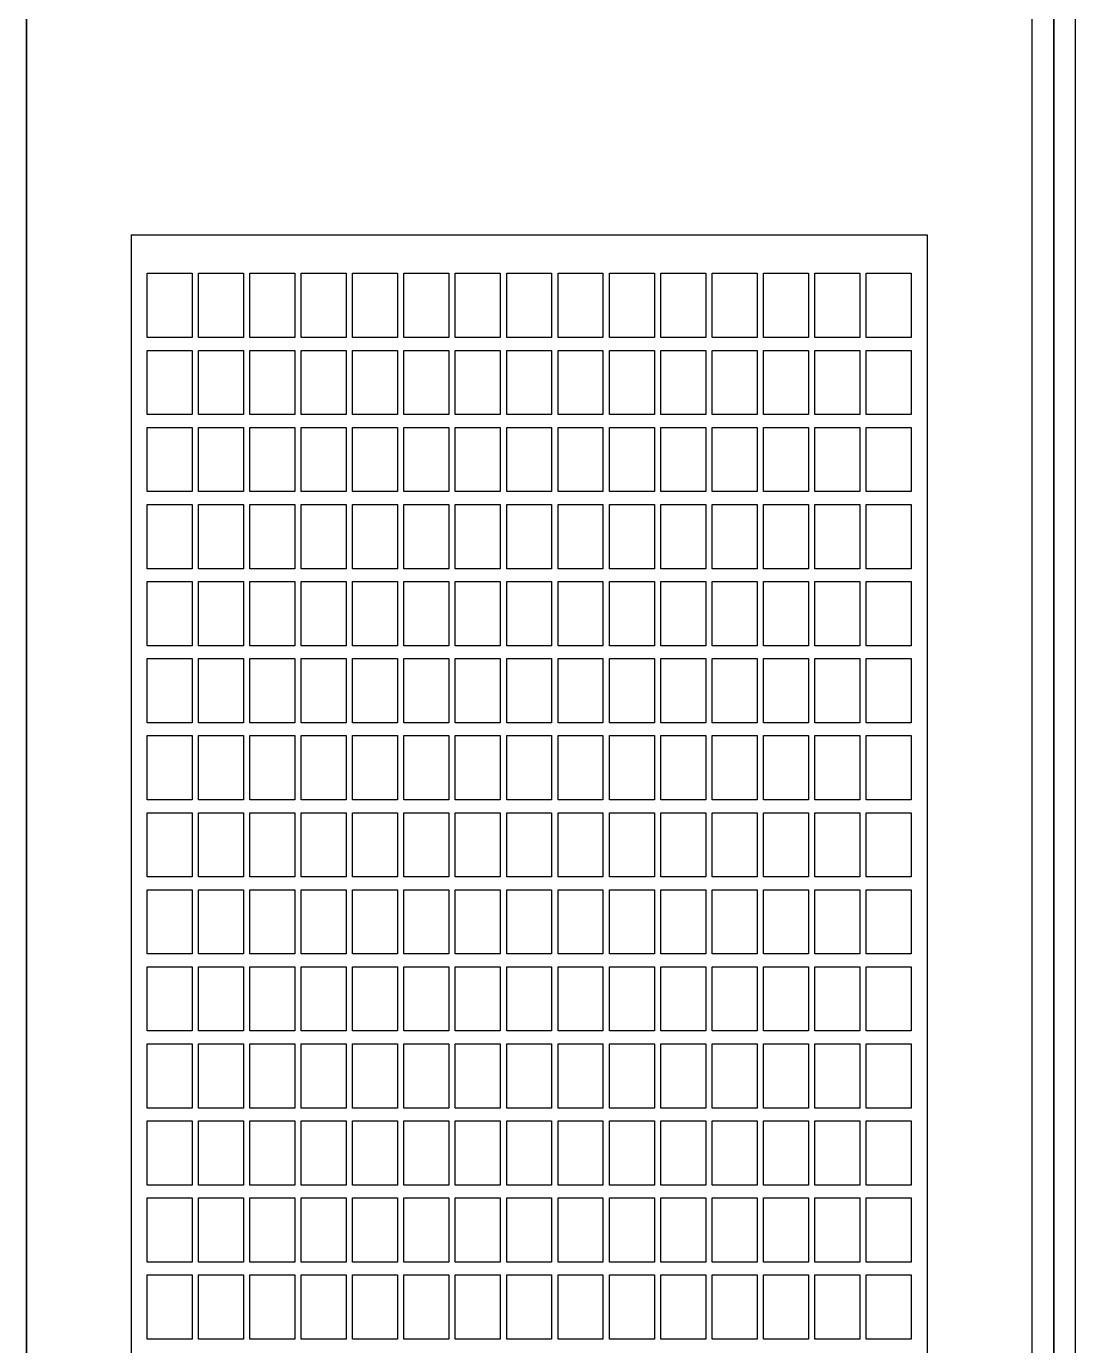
# Model space of a CAD drawing. Header units: inches. Extents: x 0 to 420, y 0 to 297.
# Drawn here: x 75.11 to 107.79, y 103.18 to 144.27 of the extents above; entities that cross this region are included whole.
import ezdxf
from ezdxf.lldxf.tags import DXFTag

# ---------------------------------------------------------------- set-up
doc = ezdxf.new("R2010")
doc.units = ezdxf.units.IN
doc.layers.add('Default', color=7, linetype='Continuous')
doc.layers.add('DV1_Default', color=7, linetype='Continuous')
tags = doc.linetypes.add('CENTER2', pattern=[1.125, 0.75, -0.125, 0.125, -0.125]).pattern_tags.tags
tags[10:11] = [DXFTag(74, 4), DXFTag(75, 0), DXFTag(340, '0'), DXFTag(46, 0.0), DXFTag(50, 0.0), DXFTag(44, 0.0), DXFTag(45, 0.0)]
tags[8:9] = [DXFTag(74, 4), DXFTag(75, 0), DXFTag(340, '0'), DXFTag(46, 0.0), DXFTag(50, 0.0), DXFTag(44, 0.0), DXFTag(45, 0.0)]
tags[6:7] = [DXFTag(74, 4), DXFTag(75, 0), DXFTag(340, '0'), DXFTag(46, 0.0), DXFTag(50, 0.0), DXFTag(44, 0.0), DXFTag(45, 0.0)]
tags[4:5] = [DXFTag(74, 4), DXFTag(75, 0), DXFTag(340, '0'), DXFTag(46, 0.0), DXFTag(50, 0.0), DXFTag(44, 0.0), DXFTag(45, 0.0)]

# ---------------------------------------------------------------- blocks, each defined once
blk = doc.blocks.new('SE')
at = {"layer": 'DV1_Default', "color": 7, "linetype": 'Continuous', "ltscale": 25.4}
for p, q in [((107.109, 238.376), (107.109, 63.096)), ((107.109, 238.376), (107.109, 63.096)), ((107.109, 238.376), (107.109, 63.096)), ((107.109, 238.376), (107.109, 63.096)), ((107.109, 238.376), (107.109, 63.096)), ((107.109, 238.376), (107.109, 79.096)), ((107.109, 63.096), (107.109, 238.376)), ((107.109, 238.376), (107.109, 63.096)), ((107.109, 238.376), (107.109, 63.096)), ((107.109, 238.376), (107.109, 63.096)), ((107.109, 238.376), (107.109, 63.096)), ((107.109, 238.376), (107.109, 63.096)), ((107.109, 238.376), (107.109, 63.096)), ((107.109, 238.376), (107.109, 79.096)), ((107.109, 63.096), (107.109, 238.376)), ((107.109, 238.376), (107.109, 63.096)), ((107.109, 63.096), (107.109, 238.376)), ((107.109, 63.096), (107.109, 238.376)), ((107.109, 63.096), (107.109, 238.376)), ((107.109, 238.376), (107.109, 63.096)), ((107.109, 238.376), (107.109, 63.096)), ((107.109, 238.376), (107.109, 63.096)), ((107.109, 238.376), (107.109, 79.096)), ((107.109, 63.096), (107.109, 238.376)), ((107.109, 238.376), (107.109, 63.096)), ((107.109, 63.096), (107.109, 238.376)), ((107.109, 238.376), (107.109, 63.096)), ((107.109, 238.376), (107.109, 63.096)), ((107.109, 238.376), (107.109, 63.096)), ((107.109, 238.376), (107.109, 63.096)), ((107.109, 238.376), (107.109, 63.096)), ((107.109, 238.376), (107.109, 79.096)), ((107.109, 63.096), (107.109, 238.376)), ((107.109, 238.376), (107.109, 63.096)), ((107.109, 238.376), (107.109, 63.096)), ((107.109, 238.376), (107.109, 63.096)), ((107.109, 238.376), (107.109, 63.096)), ((107.109, 238.376), (107.109, 63.096)), ((107.109, 238.376), (107.109, 63.096)), ((107.109, 238.376), (107.109, 79.096)), ((107.109, 63.096), (107.109, 238.376)), ((107.109, 238.376), (107.109, 63.096)), ((107.109, 63.096), (107.109, 238.376)), ((107.109, 63.096), (107.109, 238.376)), ((107.109, 63.096), (107.109, 238.376)), ((107.109, 238.376), (107.109, 63.096)), ((107.109, 238.376), (107.109, 63.096)), ((107.109, 238.376), (107.109, 63.096)), ((107.109, 238.376), (107.109, 79.096)), ((107.109, 63.096), (107.109, 238.376)), ((107.109, 238.376), (107.109, 63.096)), ((107.109, 63.096), (107.109, 238.376)), ((75.109, 68.136), (75.109, 233.336)), ((106.429, 233.336), (106.429, 68.136)), ((107.789, 68.136), (107.789, 233.336)), ((107.109, 63.096), (107.109, 222.376)), ((107.109, 63.096), (107.109, 222.376)), ((107.109, 63.096), (107.109, 222.376)), ((107.109, 63.096), (107.109, 222.376)), ((107.109, 63.096), (107.109, 222.376)), ((107.109, 63.096), (107.109, 222.376)), ((107.109, 63.096), (107.109, 222.376)), ((107.109, 63.096), (107.109, 222.376)), ((107.109, 63.096), (107.109, 222.376)), ((107.109, 63.096), (107.109, 222.376)), ((107.109, 63.096), (107.109, 222.376)), ((107.109, 63.096), (107.109, 222.376)), ((107.109, 63.096), (107.109, 222.376)), ((107.109, 63.096), (107.109, 222.376)), ((107.109, 63.096), (107.109, 222.376)), ((107.109, 63.096), (107.109, 222.376)), ((107.109, 63.096), (107.109, 222.376)), ((107.109, 63.096), (107.109, 222.376)), ((107.109, 63.096), (107.109, 222.376)), ((107.109, 63.096), (107.109, 222.376)), ((107.109, 63.096), (107.109, 222.376)), ((107.109, 63.096), (107.109, 222.376)), ((107.109, 63.096), (107.109, 222.376)), ((107.109, 63.096), (107.109, 222.376)), ((107.109, 63.096), (107.109, 222.376)), ((107.109, 63.096), (107.109, 222.376)), ((107.109, 63.096), (107.109, 222.376)), ((107.109, 63.096), (107.109, 222.376)), ((107.109, 63.096), (107.109, 222.376)), ((107.109, 63.096), (107.109, 222.376)), ((107.109, 63.096), (107.109, 222.376)), ((107.109, 63.096), (107.109, 222.376)), ((107.109, 63.096), (107.109, 222.376)), ((107.109, 63.096), (107.109, 222.376)), ((107.109, 63.096), (107.109, 222.376)), ((107.109, 63.096), (107.109, 222.376)), ((107.109, 63.096), (107.109, 222.376)), ((107.109, 63.096), (107.109, 222.376)), ((75.109, 217.336), (75.109, 68.136)), ((78.869, 134.576), (78.869, 136.576)), ((78.869, 136.576), (80.269, 136.576)), ((80.269, 136.576), (80.269, 134.576)), ((80.469, 134.576), (80.469, 136.576)), ((80.469, 136.576), (81.869, 136.576)), ((81.869, 136.576), (81.869, 134.576)), ((82.069, 134.576), (82.069, 136.576)), ((82.069, 136.576), (83.469, 136.576)), ((83.469, 136.576), (83.469, 134.576)), ((83.669, 134.576), (83.669, 136.576)), ((83.669, 136.576), (85.069, 136.576)), ((85.069, 136.576), (85.069, 134.576)), ((85.269, 134.576), (85.269, 136.576)), ((85.269, 136.576), (86.669, 136.576)), ((86.669, 136.576), (86.669, 134.576)), ((86.869, 134.576), (86.869, 136.576)), ((86.869, 136.576), (88.269, 136.576)), ((88.269, 136.576), (88.269, 134.576)), ((88.469, 134.576), (88.469, 136.576)), ((88.469, 136.576), (89.869, 136.576)), ((89.869, 136.576), (89.869, 134.576)), ((90.069, 134.576), (90.069, 136.576)), ((90.069, 136.576), (91.469, 136.576)), ((91.469, 136.576), (91.469, 134.576)), ((91.669, 134.576), (91.669, 136.576)), ((91.669, 136.576), (93.069, 136.576)), ((93.069, 136.576), (93.069, 134.576)), ((93.269, 134.576), (93.269, 136.576)), ((93.269, 136.576), (94.669, 136.576)), ((94.669, 136.576), (94.669, 134.576)), ((94.869, 134.576), (94.869, 136.576)), ((94.869, 136.576), (96.269, 136.576)), ((96.269, 136.576), (96.269, 134.576)), ((96.469, 134.576), (96.469, 136.576)), ((96.469, 136.576), (97.869, 136.576)), ((97.869, 136.576), (97.869, 134.576)), ((98.069, 134.576), (98.069, 136.576)), ((98.069, 136.576), (99.469, 136.576)), ((99.469, 136.576), (99.469, 134.576)), ((99.669, 134.576), (99.669, 136.576)), ((99.669, 136.576), (101.069, 136.576)), ((101.069, 136.576), (101.069, 134.576)), ((101.269, 134.576), (101.269, 136.576)), ((101.269, 136.576), (102.669, 136.576)), ((102.669, 136.576), (102.669, 134.576)), ((80.269, 134.576), (78.869, 134.576)), ((81.869, 134.576), (80.469, 134.576)), ((83.469, 134.576), (82.069, 134.576)), ((85.069, 134.576), (83.669, 134.576)), ((86.669, 134.576), (85.269, 134.576)), ((88.269, 134.576), (86.869, 134.576)), ((89.869, 134.576), (88.469, 134.576)), ((91.469, 134.576), (90.069, 134.576)), ((93.069, 134.576), (91.669, 134.576)), ((94.669, 134.576), (93.269, 134.576)), ((96.269, 134.576), (94.869, 134.576)), ((97.869, 134.576), (96.469, 134.576)), ((99.469, 134.576), (98.069, 134.576)), ((101.069, 134.576), (99.669, 134.576)), ((102.669, 134.576), (101.269, 134.576)), ((78.869, 132.176), (78.869, 134.176)), ((78.869, 134.176), (80.269, 134.176)), ((80.269, 134.176), (80.269, 132.176)), ((80.469, 132.176), (80.469, 134.176)), ((80.469, 134.176), (81.869, 134.176)), ((81.869, 134.176), (81.869, 132.176)), ((82.069, 132.176), (82.069, 134.176)), ((82.069, 134.176), (83.469, 134.176)), ((83.469, 134.176), (83.469, 132.176)), ((83.669, 132.176), (83.669, 134.176)), ((83.669, 134.176), (85.069, 134.176)), ((85.069, 134.176), (85.069, 132.176)), ((85.269, 132.176), (85.269, 134.176)), ((85.269, 134.176), (86.669, 134.176)), ((86.669, 134.176), (86.669, 132.176)), ((86.869, 132.176), (86.869, 134.176)), ((86.869, 134.176), (88.269, 134.176)), ((88.269, 134.176), (88.269, 132.176)), ((88.469, 132.176), (88.469, 134.176)), ((88.469, 134.176), (89.869, 134.176)), ((89.869, 134.176), (89.869, 132.176)), ((90.069, 132.176), (90.069, 134.176)), ((90.069, 134.176), (91.469, 134.176)), ((91.469, 134.176), (91.469, 132.176)), ((91.669, 132.176), (91.669, 134.176)), ((91.669, 134.176), (93.069, 134.176)), ((93.069, 134.176), (93.069, 132.176)), ((93.269, 132.176), (93.269, 134.176)), ((93.269, 134.176), (94.669, 134.176)), ((94.669, 134.176), (94.669, 132.176)), ((94.869, 132.176), (94.869, 134.176)), ((94.869, 134.176), (96.269, 134.176)), ((96.269, 134.176), (96.269, 132.176)), ((96.469, 132.176), (96.469, 134.176)), ((96.469, 134.176), (97.869, 134.176)), ((97.869, 134.176), (97.869, 132.176)), ((98.069, 132.176), (98.069, 134.176)), ((98.069, 134.176), (99.469, 134.176)), ((99.469, 134.176), (99.469, 132.176)), ((99.669, 132.176), (99.669, 134.176)), ((99.669, 134.176), (101.069, 134.176)), ((101.069, 134.176), (101.069, 132.176)), ((101.269, 132.176), (101.269, 134.176)), ((101.269, 134.176), (102.669, 134.176)), ((102.669, 134.176), (102.669, 132.176)), ((80.269, 132.176), (78.869, 132.176)), ((81.869, 132.176), (80.469, 132.176)), ((83.469, 132.176), (82.069, 132.176)), ((85.069, 132.176), (83.669, 132.176)), ((86.669, 132.176), (85.269, 132.176)), ((88.269, 132.176), (86.869, 132.176)), ((89.869, 132.176), (88.469, 132.176)), ((91.469, 132.176), (90.069, 132.176)), ((93.069, 132.176), (91.669, 132.176)), ((94.669, 132.176), (93.269, 132.176)), ((96.269, 132.176), (94.869, 132.176)), ((97.869, 132.176), (96.469, 132.176)), ((99.469, 132.176), (98.069, 132.176)), ((101.069, 132.176), (99.669, 132.176)), ((102.669, 132.176), (101.269, 132.176)), ((78.869, 129.776), (78.869, 131.776)), ((78.869, 131.776), (80.269, 131.776)), ((80.269, 131.776), (80.269, 129.776)), ((80.469, 129.776), (80.469, 131.776)), ((80.469, 131.776), (81.869, 131.776)), ((81.869, 131.776), (81.869, 129.776)), ((82.069, 129.776), (82.069, 131.776)), ((82.069, 131.776), (83.469, 131.776)), ((83.469, 131.776), (83.469, 129.776)), ((83.669, 129.776), (83.669, 131.776)), ((83.669, 131.776), (85.069, 131.776)), ((85.069, 131.776), (85.069, 129.776)), ((85.269, 129.776), (85.269, 131.776)), ((85.269, 131.776), (86.669, 131.776)), ((86.669, 131.776), (86.669, 129.776)), ((86.869, 129.776), (86.869, 131.776)), ((86.869, 131.776), (88.269, 131.776)), ((88.269, 131.776), (88.269, 129.776)), ((88.469, 129.776), (88.469, 131.776)), ((88.469, 131.776), (89.869, 131.776)), ((89.869, 131.776), (89.869, 129.776)), ((90.069, 129.776), (90.069, 131.776)), ((90.069, 131.776), (91.469, 131.776)), ((91.469, 131.776), (91.469, 129.776)), ((91.669, 129.776), (91.669, 131.776)), ((91.669, 131.776), (93.069, 131.776)), ((93.069, 131.776), (93.069, 129.776)), ((93.269, 129.776), (93.269, 131.776)), ((93.269, 131.776), (94.669, 131.776)), ((94.669, 131.776), (94.669, 129.776)), ((94.869, 129.776), (94.869, 131.776)), ((94.869, 131.776), (96.269, 131.776)), ((96.269, 131.776), (96.269, 129.776)), ((96.469, 129.776), (96.469, 131.776)), ((96.469, 131.776), (97.869, 131.776)), ((97.869, 131.776), (97.869, 129.776)), ((98.069, 129.776), (98.069, 131.776)), ((98.069, 131.776), (99.469, 131.776)), ((99.469, 131.776), (99.469, 129.776)), ((99.669, 129.776), (99.669, 131.776)), ((99.669, 131.776), (101.069, 131.776)), ((101.069, 131.776), (101.069, 129.776)), ((101.269, 129.776), (101.269, 131.776)), ((101.269, 131.776), (102.669, 131.776)), ((102.669, 131.776), (102.669, 129.776)), ((80.269, 129.776), (78.869, 129.776)), ((81.869, 129.776), (80.469, 129.776)), ((83.469, 129.776), (82.069, 129.776)), ((85.069, 129.776), (83.669, 129.776)), ((86.669, 129.776), (85.269, 129.776)), ((88.269, 129.776), (86.869, 129.776)), ((89.869, 129.776), (88.469, 129.776)), ((91.469, 129.776), (90.069, 129.776)), ((93.069, 129.776), (91.669, 129.776)), ((94.669, 129.776), (93.269, 129.776)), ((96.269, 129.776), (94.869, 129.776)), ((97.869, 129.776), (96.469, 129.776)), ((99.469, 129.776), (98.069, 129.776)), ((101.069, 129.776), (99.669, 129.776)), ((102.669, 129.776), (101.269, 129.776)), ((78.869, 127.376), (78.869, 129.376)), ((78.869, 129.376), (80.269, 129.376)), ((80.269, 129.376), (80.269, 127.376)), ((80.469, 127.376), (80.469, 129.376)), ((80.469, 129.376), (81.869, 129.376)), ((81.869, 129.376), (81.869, 127.376)), ((82.069, 127.376), (82.069, 129.376)), ((82.069, 129.376), (83.469, 129.376)), ((83.469, 129.376), (83.469, 127.376)), ((83.669, 127.376), (83.669, 129.376)), ((83.669, 129.376), (85.069, 129.376)), ((85.069, 129.376), (85.069, 127.376)), ((85.269, 127.376), (85.269, 129.376)), ((85.269, 129.376), (86.669, 129.376)), ((86.669, 129.376), (86.669, 127.376)), ((86.869, 127.376), (86.869, 129.376)), ((86.869, 129.376), (88.269, 129.376)), ((88.269, 129.376), (88.269, 127.376)), ((88.469, 127.376), (88.469, 129.376)), ((88.469, 129.376), (89.869, 129.376)), ((89.869, 129.376), (89.869, 127.376)), ((90.069, 127.376), (90.069, 129.376)), ((90.069, 129.376), (91.469, 129.376)), ((91.469, 129.376), (91.469, 127.376)), ((91.669, 127.376), (91.669, 129.376)), ((91.669, 129.376), (93.069, 129.376)), ((93.069, 129.376), (93.069, 127.376)), ((93.269, 127.376), (93.269, 129.376)), ((93.269, 129.376), (94.669, 129.376)), ((94.669, 129.376), (94.669, 127.376)), ((94.869, 127.376), (94.869, 129.376)), ((94.869, 129.376), (96.269, 129.376)), ((96.269, 129.376), (96.269, 127.376)), ((96.469, 127.376), (96.469, 129.376)), ((96.469, 129.376), (97.869, 129.376)), ((97.869, 129.376), (97.869, 127.376)), ((98.069, 127.376), (98.069, 129.376)), ((98.069, 129.376), (99.469, 129.376)), ((99.469, 129.376), (99.469, 127.376)), ((99.669, 127.376), (99.669, 129.376)), ((99.669, 129.376), (101.069, 129.376)), ((101.069, 129.376), (101.069, 127.376)), ((101.269, 127.376), (101.269, 129.376)), ((101.269, 129.376), (102.669, 129.376)), ((102.669, 129.376), (102.669, 127.376)), ((80.269, 127.376), (78.869, 127.376)), ((78.869, 124.976), (78.869, 126.976)), ((78.869, 126.976), (80.269, 126.976)), ((80.269, 126.976), (80.269, 124.976)), ((81.869, 127.376), (80.469, 127.376)), ((80.469, 124.976), (80.469, 126.976)), ((80.469, 126.976), (81.869, 126.976)), ((81.869, 126.976), (81.869, 124.976)), ((83.469, 127.376), (82.069, 127.376)), ((82.069, 124.976), (82.069, 126.976)), ((82.069, 126.976), (83.469, 126.976)), ((83.469, 126.976), (83.469, 124.976)), ((85.069, 127.376), (83.669, 127.376)), ((83.669, 124.976), (83.669, 126.976)), ((83.669, 126.976), (85.069, 126.976)), ((85.069, 126.976), (85.069, 124.976)), ((86.669, 127.376), (85.269, 127.376)), ((85.269, 124.976), (85.269, 126.976)), ((85.269, 126.976), (86.669, 126.976)), ((86.669, 126.976), (86.669, 124.976)), ((88.269, 127.376), (86.869, 127.376)), ((86.869, 124.976), (86.869, 126.976)), ((86.869, 126.976), (88.269, 126.976)), ((88.269, 126.976), (88.269, 124.976)), ((89.869, 127.376), (88.469, 127.376)), ((88.469, 124.976), (88.469, 126.976)), ((88.469, 126.976), (89.869, 126.976)), ((89.869, 126.976), (89.869, 124.976)), ((91.469, 127.376), (90.069, 127.376)), ((90.069, 124.976), (90.069, 126.976)), ((90.069, 126.976), (91.469, 126.976)), ((91.469, 126.976), (91.469, 124.976)), ((93.069, 127.376), (91.669, 127.376)), ((91.669, 124.976), (91.669, 126.976)), ((91.669, 126.976), (93.069, 126.976)), ((93.069, 126.976), (93.069, 124.976)), ((94.669, 127.376), (93.269, 127.376)), ((93.269, 124.976), (93.269, 126.976)), ((93.269, 126.976), (94.669, 126.976)), ((94.669, 126.976), (94.669, 124.976)), ((96.269, 127.376), (94.869, 127.376)), ((94.869, 124.976), (94.869, 126.976)), ((94.869, 126.976), (96.269, 126.976)), ((96.269, 126.976), (96.269, 124.976)), ((97.869, 127.376), (96.469, 127.376)), ((96.469, 124.976), (96.469, 126.976)), ((96.469, 126.976), (97.869, 126.976)), ((97.869, 126.976), (97.869, 124.976)), ((99.469, 127.376), (98.069, 127.376)), ((98.069, 124.976), (98.069, 126.976)), ((98.069, 126.976), (99.469, 126.976)), ((99.469, 126.976), (99.469, 124.976)), ((101.069, 127.376), (99.669, 127.376)), ((99.669, 124.976), (99.669, 126.976)), ((99.669, 126.976), (101.069, 126.976)), ((101.069, 126.976), (101.069, 124.976)), ((102.669, 127.376), (101.269, 127.376)), ((101.269, 124.976), (101.269, 126.976)), ((101.269, 126.976), (102.669, 126.976)), ((102.669, 126.976), (102.669, 124.976)), ((80.269, 124.976), (78.869, 124.976)), ((81.869, 124.976), (80.469, 124.976)), ((83.469, 124.976), (82.069, 124.976)), ((85.069, 124.976), (83.669, 124.976)), ((86.669, 124.976), (85.269, 124.976)), ((88.269, 124.976), (86.869, 124.976)), ((89.869, 124.976), (88.469, 124.976)), ((91.469, 124.976), (90.069, 124.976)), ((93.069, 124.976), (91.669, 124.976)), ((94.669, 124.976), (93.269, 124.976)), ((96.269, 124.976), (94.869, 124.976)), ((97.869, 124.976), (96.469, 124.976)), ((99.469, 124.976), (98.069, 124.976)), ((101.069, 124.976), (99.669, 124.976)), ((102.669, 124.976), (101.269, 124.976)), ((78.869, 122.576), (78.869, 124.576)), ((78.869, 124.576), (80.269, 124.576)), ((80.269, 124.576), (80.269, 122.576)), ((80.469, 122.576), (80.469, 124.576)), ((80.469, 124.576), (81.869, 124.576)), ((81.869, 124.576), (81.869, 122.576)), ((82.069, 122.576), (82.069, 124.576)), ((82.069, 124.576), (83.469, 124.576)), ((83.469, 124.576), (83.469, 122.576)), ((83.669, 122.576), (83.669, 124.576)), ((83.669, 124.576), (85.069, 124.576)), ((85.069, 124.576), (85.069, 122.576)), ((85.269, 122.576), (85.269, 124.576)), ((85.269, 124.576), (86.669, 124.576)), ((86.669, 124.576), (86.669, 122.576)), ((86.869, 122.576), (86.869, 124.576)), ((86.869, 124.576), (88.269, 124.576)), ((88.269, 124.576), (88.269, 122.576)), ((88.469, 122.576), (88.469, 124.576)), ((88.469, 124.576), (89.869, 124.576)), ((89.869, 124.576), (89.869, 122.576)), ((90.069, 122.576), (90.069, 124.576)), ((90.069, 124.576), (91.469, 124.576)), ((91.469, 124.576), (91.469, 122.576)), ((91.669, 122.576), (91.669, 124.576)), ((91.669, 124.576), (93.069, 124.576)), ((93.069, 124.576), (93.069, 122.576)), ((93.269, 122.576), (93.269, 124.576)), ((93.269, 124.576), (94.669, 124.576)), ((94.669, 124.576), (94.669, 122.576)), ((94.869, 122.576), (94.869, 124.576)), ((94.869, 124.576), (96.269, 124.576)), ((96.269, 124.576), (96.269, 122.576)), ((96.469, 122.576), (96.469, 124.576)), ((96.469, 124.576), (97.869, 124.576)), ((97.869, 124.576), (97.869, 122.576)), ((98.069, 122.576), (98.069, 124.576)), ((98.069, 124.576), (99.469, 124.576)), ((99.469, 124.576), (99.469, 122.576)), ((99.669, 122.576), (99.669, 124.576)), ((99.669, 124.576), (101.069, 124.576)), ((101.069, 124.576), (101.069, 122.576)), ((101.269, 122.576), (101.269, 124.576)), ((101.269, 124.576), (102.669, 124.576)), ((102.669, 124.576), (102.669, 122.576)), ((80.269, 122.576), (78.869, 122.576)), ((81.869, 122.576), (80.469, 122.576)), ((83.469, 122.576), (82.069, 122.576)), ((85.069, 122.576), (83.669, 122.576)), ((86.669, 122.576), (85.269, 122.576)), ((88.269, 122.576), (86.869, 122.576)), ((89.869, 122.576), (88.469, 122.576)), ((91.469, 122.576), (90.069, 122.576)), ((93.069, 122.576), (91.669, 122.576)), ((94.669, 122.576), (93.269, 122.576)), ((96.269, 122.576), (94.869, 122.576)), ((97.869, 122.576), (96.469, 122.576)), ((99.469, 122.576), (98.069, 122.576)), ((101.069, 122.576), (99.669, 122.576)), ((102.669, 122.576), (101.269, 122.576)), ((78.869, 120.176), (78.869, 122.176)), ((78.869, 122.176), (80.269, 122.176)), ((80.269, 122.176), (80.269, 120.176)), ((80.469, 120.176), (80.469, 122.176)), ((80.469, 122.176), (81.869, 122.176)), ((81.869, 122.176), (81.869, 120.176)), ((82.069, 120.176), (82.069, 122.176)), ((82.069, 122.176), (83.469, 122.176)), ((83.469, 122.176), (83.469, 120.176)), ((83.669, 120.176), (83.669, 122.176)), ((83.669, 122.176), (85.069, 122.176)), ((85.069, 122.176), (85.069, 120.176)), ((85.269, 120.176), (85.269, 122.176)), ((85.269, 122.176), (86.669, 122.176)), ((86.669, 122.176), (86.669, 120.176)), ((86.869, 120.176), (86.869, 122.176)), ((86.869, 122.176), (88.269, 122.176)), ((88.269, 122.176), (88.269, 120.176)), ((88.469, 120.176), (88.469, 122.176)), ((88.469, 122.176), (89.869, 122.176)), ((89.869, 122.176), (89.869, 120.176)), ((90.069, 120.176), (90.069, 122.176)), ((90.069, 122.176), (91.469, 122.176)), ((91.469, 122.176), (91.469, 120.176)), ((91.669, 120.176), (91.669, 122.176)), ((91.669, 122.176), (93.069, 122.176)), ((93.069, 122.176), (93.069, 120.176)), ((93.269, 120.176), (93.269, 122.176)), ((93.269, 122.176), (94.669, 122.176)), ((94.669, 122.176), (94.669, 120.176)), ((94.869, 120.176), (94.869, 122.176)), ((94.869, 122.176), (96.269, 122.176)), ((96.269, 122.176), (96.269, 120.176)), ((96.469, 120.176), (96.469, 122.176)), ((96.469, 122.176), (97.869, 122.176)), ((97.869, 122.176), (97.869, 120.176)), ((98.069, 120.176), (98.069, 122.176)), ((98.069, 122.176), (99.469, 122.176)), ((99.469, 122.176), (99.469, 120.176)), ((99.669, 120.176), (99.669, 122.176)), ((99.669, 122.176), (101.069, 122.176)), ((101.069, 122.176), (101.069, 120.176)), ((101.269, 120.176), (101.269, 122.176)), ((101.269, 122.176), (102.669, 122.176)), ((102.669, 122.176), (102.669, 120.176)), ((80.269, 120.176), (78.869, 120.176)), ((81.869, 120.176), (80.469, 120.176)), ((83.469, 120.176), (82.069, 120.176)), ((85.069, 120.176), (83.669, 120.176)), ((86.669, 120.176), (85.269, 120.176)), ((88.269, 120.176), (86.869, 120.176)), ((89.869, 120.176), (88.469, 120.176)), ((91.469, 120.176), (90.069, 120.176)), ((93.069, 120.176), (91.669, 120.176)), ((94.669, 120.176), (93.269, 120.176)), ((96.269, 120.176), (94.869, 120.176)), ((97.869, 120.176), (96.469, 120.176)), ((99.469, 120.176), (98.069, 120.176)), ((101.069, 120.176), (99.669, 120.176)), ((102.669, 120.176), (101.269, 120.176)), ((78.869, 117.776), (78.869, 119.776)), ((78.869, 119.776), (80.269, 119.776)), ((80.269, 119.776), (80.269, 117.776)), ((80.469, 117.776), (80.469, 119.776)), ((80.469, 119.776), (81.869, 119.776)), ((81.869, 119.776), (81.869, 117.776)), ((82.069, 117.776), (82.069, 119.776)), ((82.069, 119.776), (83.469, 119.776)), ((83.469, 119.776), (83.469, 117.776)), ((83.669, 117.776), (83.669, 119.776)), ((83.669, 119.776), (85.069, 119.776)), ((85.069, 119.776), (85.069, 117.776)), ((85.269, 117.776), (85.269, 119.776)), ((85.269, 119.776), (86.669, 119.776)), ((86.669, 119.776), (86.669, 117.776)), ((86.869, 117.776), (86.869, 119.776)), ((86.869, 119.776), (88.269, 119.776)), ((88.269, 119.776), (88.269, 117.776)), ((88.469, 117.776), (88.469, 119.776)), ((88.469, 119.776), (89.869, 119.776)), ((89.869, 119.776), (89.869, 117.776)), ((90.069, 117.776), (90.069, 119.776)), ((90.069, 119.776), (91.469, 119.776)), ((91.469, 119.776), (91.469, 117.776)), ((91.669, 117.776), (91.669, 119.776)), ((91.669, 119.776), (93.069, 119.776)), ((93.069, 119.776), (93.069, 117.776)), ((93.269, 117.776), (93.269, 119.776)), ((93.269, 119.776), (94.669, 119.776)), ((94.669, 119.776), (94.669, 117.776)), ((94.869, 117.776), (94.869, 119.776)), ((94.869, 119.776), (96.269, 119.776)), ((96.269, 119.776), (96.269, 117.776)), ((96.469, 117.776), (96.469, 119.776)), ((96.469, 119.776), (97.869, 119.776)), ((97.869, 119.776), (97.869, 117.776)), ((98.069, 117.776), (98.069, 119.776)), ((98.069, 119.776), (99.469, 119.776)), ((99.469, 119.776), (99.469, 117.776)), ((99.669, 117.776), (99.669, 119.776)), ((99.669, 119.776), (101.069, 119.776)), ((101.069, 119.776), (101.069, 117.776)), ((101.269, 117.776), (101.269, 119.776)), ((101.269, 119.776), (102.669, 119.776)), ((102.669, 119.776), (102.669, 117.776)), ((80.269, 117.776), (78.869, 117.776)), ((81.869, 117.776), (80.469, 117.776)), ((83.469, 117.776), (82.069, 117.776)), ((85.069, 117.776), (83.669, 117.776)), ((86.669, 117.776), (85.269, 117.776)), ((88.269, 117.776), (86.869, 117.776)), ((89.869, 117.776), (88.469, 117.776)), ((91.469, 117.776), (90.069, 117.776)), ((93.069, 117.776), (91.669, 117.776)), ((94.669, 117.776), (93.269, 117.776)), ((96.269, 117.776), (94.869, 117.776)), ((97.869, 117.776), (96.469, 117.776)), ((99.469, 117.776), (98.069, 117.776)), ((101.069, 117.776), (99.669, 117.776)), ((102.669, 117.776), (101.269, 117.776)), ((78.869, 115.376), (78.869, 117.376)), ((78.869, 117.376), (80.269, 117.376)), ((80.269, 117.376), (80.269, 115.376)), ((80.469, 115.376), (80.469, 117.376)), ((80.469, 117.376), (81.869, 117.376)), ((81.869, 117.376), (81.869, 115.376)), ((82.069, 115.376), (82.069, 117.376)), ((82.069, 117.376), (83.469, 117.376)), ((83.469, 117.376), (83.469, 115.376)), ((83.669, 115.376), (83.669, 117.376)), ((83.669, 117.376), (85.069, 117.376)), ((85.069, 117.376), (85.069, 115.376)), ((85.269, 115.376), (85.269, 117.376)), ((85.269, 117.376), (86.669, 117.376)), ((86.669, 117.376), (86.669, 115.376)), ((86.869, 115.376), (86.869, 117.376)), ((86.869, 117.376), (88.269, 117.376)), ((88.269, 117.376), (88.269, 115.376)), ((88.469, 115.376), (88.469, 117.376)), ((88.469, 117.376), (89.869, 117.376)), ((89.869, 117.376), (89.869, 115.376)), ((90.069, 115.376), (90.069, 117.376)), ((90.069, 117.376), (91.469, 117.376)), ((91.469, 117.376), (91.469, 115.376)), ((91.669, 115.376), (91.669, 117.376)), ((91.669, 117.376), (93.069, 117.376)), ((93.069, 117.376), (93.069, 115.376)), ((93.269, 115.376), (93.269, 117.376)), ((93.269, 117.376), (94.669, 117.376)), ((94.669, 117.376), (94.669, 115.376)), ((94.869, 115.376), (94.869, 117.376)), ((94.869, 117.376), (96.269, 117.376)), ((96.269, 117.376), (96.269, 115.376)), ((96.469, 115.376), (96.469, 117.376)), ((96.469, 117.376), (97.869, 117.376)), ((97.869, 117.376), (97.869, 115.376)), ((98.069, 115.376), (98.069, 117.376)), ((98.069, 117.376), (99.469, 117.376)), ((99.469, 117.376), (99.469, 115.376)), ((99.669, 115.376), (99.669, 117.376)), ((99.669, 117.376), (101.069, 117.376)), ((101.069, 117.376), (101.069, 115.376)), ((101.269, 115.376), (101.269, 117.376)), ((101.269, 117.376), (102.669, 117.376)), ((102.669, 117.376), (102.669, 115.376)), ((80.269, 115.376), (78.869, 115.376)), ((81.869, 115.376), (80.469, 115.376)), ((83.469, 115.376), (82.069, 115.376)), ((85.069, 115.376), (83.669, 115.376)), ((86.669, 115.376), (85.269, 115.376)), ((88.269, 115.376), (86.869, 115.376)), ((89.869, 115.376), (88.469, 115.376)), ((91.469, 115.376), (90.069, 115.376)), ((93.069, 115.376), (91.669, 115.376)), ((94.669, 115.376), (93.269, 115.376)), ((96.269, 115.376), (94.869, 115.376)), ((97.869, 115.376), (96.469, 115.376)), ((99.469, 115.376), (98.069, 115.376)), ((101.069, 115.376), (99.669, 115.376)), ((102.669, 115.376), (101.269, 115.376)), ((78.869, 112.976), (78.869, 114.976)), ((78.869, 114.976), (80.269, 114.976)), ((80.269, 114.976), (80.269, 112.976)), ((80.469, 112.976), (80.469, 114.976)), ((80.469, 114.976), (81.869, 114.976)), ((81.869, 114.976), (81.869, 112.976)), ((82.069, 112.976), (82.069, 114.976)), ((82.069, 114.976), (83.469, 114.976)), ((83.469, 114.976), (83.469, 112.976)), ((83.669, 112.976), (83.669, 114.976)), ((83.669, 114.976), (85.069, 114.976)), ((85.069, 114.976), (85.069, 112.976)), ((85.269, 112.976), (85.269, 114.976)), ((85.269, 114.976), (86.669, 114.976)), ((86.669, 114.976), (86.669, 112.976)), ((86.869, 112.976), (86.869, 114.976)), ((86.869, 114.976), (88.269, 114.976)), ((88.269, 114.976), (88.269, 112.976)), ((88.469, 112.976), (88.469, 114.976)), ((88.469, 114.976), (89.869, 114.976)), ((89.869, 114.976), (89.869, 112.976)), ((90.069, 112.976), (90.069, 114.976)), ((90.069, 114.976), (91.469, 114.976)), ((91.469, 114.976), (91.469, 112.976)), ((91.669, 112.976), (91.669, 114.976)), ((91.669, 114.976), (93.069, 114.976)), ((93.069, 114.976), (93.069, 112.976)), ((93.269, 112.976), (93.269, 114.976)), ((93.269, 114.976), (94.669, 114.976)), ((94.669, 114.976), (94.669, 112.976)), ((94.869, 112.976), (94.869, 114.976)), ((94.869, 114.976), (96.269, 114.976)), ((96.269, 114.976), (96.269, 112.976)), ((96.469, 112.976), (96.469, 114.976)), ((96.469, 114.976), (97.869, 114.976)), ((97.869, 114.976), (97.869, 112.976)), ((98.069, 112.976), (98.069, 114.976)), ((98.069, 114.976), (99.469, 114.976)), ((99.469, 114.976), (99.469, 112.976)), ((99.669, 112.976), (99.669, 114.976)), ((99.669, 114.976), (101.069, 114.976)), ((101.069, 114.976), (101.069, 112.976)), ((101.269, 112.976), (101.269, 114.976)), ((101.269, 114.976), (102.669, 114.976)), ((102.669, 114.976), (102.669, 112.976)), ((80.269, 112.976), (78.869, 112.976)), ((81.869, 112.976), (80.469, 112.976)), ((83.469, 112.976), (82.069, 112.976)), ((85.069, 112.976), (83.669, 112.976)), ((86.669, 112.976), (85.269, 112.976)), ((88.269, 112.976), (86.869, 112.976)), ((89.869, 112.976), (88.469, 112.976)), ((91.469, 112.976), (90.069, 112.976)), ((93.069, 112.976), (91.669, 112.976)), ((94.669, 112.976), (93.269, 112.976)), ((96.269, 112.976), (94.869, 112.976)), ((97.869, 112.976), (96.469, 112.976)), ((99.469, 112.976), (98.069, 112.976)), ((101.069, 112.976), (99.669, 112.976)), ((102.669, 112.976), (101.269, 112.976)), ((78.869, 110.576), (78.869, 112.576)), ((78.869, 112.576), (80.269, 112.576)), ((80.269, 112.576), (80.269, 110.576)), ((80.469, 110.576), (80.469, 112.576)), ((80.469, 112.576), (81.869, 112.576)), ((81.869, 112.576), (81.869, 110.576)), ((82.069, 110.576), (82.069, 112.576)), ((82.069, 112.576), (83.469, 112.576)), ((83.469, 112.576), (83.469, 110.576)), ((83.669, 110.576), (83.669, 112.576)), ((83.669, 112.576), (85.069, 112.576)), ((85.069, 112.576), (85.069, 110.576)), ((85.269, 110.576), (85.269, 112.576)), ((85.269, 112.576), (86.669, 112.576)), ((86.669, 112.576), (86.669, 110.576)), ((86.869, 110.576), (86.869, 112.576)), ((86.869, 112.576), (88.269, 112.576)), ((88.269, 112.576), (88.269, 110.576)), ((88.469, 110.576), (88.469, 112.576)), ((88.469, 112.576), (89.869, 112.576)), ((89.869, 112.576), (89.869, 110.576)), ((90.069, 110.576), (90.069, 112.576)), ((90.069, 112.576), (91.469, 112.576)), ((91.469, 112.576), (91.469, 110.576)), ((91.669, 110.576), (91.669, 112.576)), ((91.669, 112.576), (93.069, 112.576)), ((93.069, 112.576), (93.069, 110.576)), ((93.269, 110.576), (93.269, 112.576)), ((93.269, 112.576), (94.669, 112.576)), ((94.669, 112.576), (94.669, 110.576)), ((94.869, 110.576), (94.869, 112.576)), ((94.869, 112.576), (96.269, 112.576)), ((96.269, 112.576), (96.269, 110.576)), ((96.469, 110.576), (96.469, 112.576)), ((96.469, 112.576), (97.869, 112.576)), ((97.869, 112.576), (97.869, 110.576)), ((98.069, 110.576), (98.069, 112.576)), ((98.069, 112.576), (99.469, 112.576)), ((99.469, 112.576), (99.469, 110.576)), ((99.669, 110.576), (99.669, 112.576)), ((99.669, 112.576), (101.069, 112.576)), ((101.069, 112.576), (101.069, 110.576)), ((101.269, 110.576), (101.269, 112.576)), ((101.269, 112.576), (102.669, 112.576)), ((102.669, 112.576), (102.669, 110.576)), ((80.269, 110.576), (78.869, 110.576)), ((81.869, 110.576), (80.469, 110.576)), ((83.469, 110.576), (82.069, 110.576)), ((85.069, 110.576), (83.669, 110.576)), ((86.669, 110.576), (85.269, 110.576)), ((88.269, 110.576), (86.869, 110.576)), ((89.869, 110.576), (88.469, 110.576)), ((91.469, 110.576), (90.069, 110.576)), ((93.069, 110.576), (91.669, 110.576)), ((94.669, 110.576), (93.269, 110.576)), ((96.269, 110.576), (94.869, 110.576)), ((97.869, 110.576), (96.469, 110.576)), ((99.469, 110.576), (98.069, 110.576)), ((101.069, 110.576), (99.669, 110.576)), ((102.669, 110.576), (101.269, 110.576)), ((78.869, 108.176), (78.869, 110.176)), ((78.869, 110.176), (80.269, 110.176)), ((80.269, 110.176), (80.269, 108.176)), ((80.469, 108.176), (80.469, 110.176)), ((80.469, 110.176), (81.869, 110.176)), ((81.869, 110.176), (81.869, 108.176)), ((82.069, 108.176), (82.069, 110.176)), ((82.069, 110.176), (83.469, 110.176)), ((83.469, 110.176), (83.469, 108.176)), ((83.669, 108.176), (83.669, 110.176)), ((83.669, 110.176), (85.069, 110.176)), ((85.069, 110.176), (85.069, 108.176)), ((85.269, 108.176), (85.269, 110.176)), ((85.269, 110.176), (86.669, 110.176)), ((86.669, 110.176), (86.669, 108.176)), ((86.869, 108.176), (86.869, 110.176)), ((86.869, 110.176), (88.269, 110.176)), ((88.269, 110.176), (88.269, 108.176)), ((88.469, 108.176), (88.469, 110.176)), ((88.469, 110.176), (89.869, 110.176)), ((89.869, 110.176), (89.869, 108.176)), ((90.069, 108.176), (90.069, 110.176)), ((90.069, 110.176), (91.469, 110.176)), ((91.469, 110.176), (91.469, 108.176)), ((91.669, 108.176), (91.669, 110.176)), ((91.669, 110.176), (93.069, 110.176)), ((93.069, 110.176), (93.069, 108.176)), ((93.269, 108.176), (93.269, 110.176)), ((93.269, 110.176), (94.669, 110.176)), ((94.669, 110.176), (94.669, 108.176)), ((94.869, 108.176), (94.869, 110.176)), ((94.869, 110.176), (96.269, 110.176)), ((96.269, 110.176), (96.269, 108.176)), ((96.469, 108.176), (96.469, 110.176)), ((96.469, 110.176), (97.869, 110.176)), ((97.869, 110.176), (97.869, 108.176)), ((98.069, 108.176), (98.069, 110.176)), ((98.069, 110.176), (99.469, 110.176)), ((99.469, 110.176), (99.469, 108.176)), ((99.669, 108.176), (99.669, 110.176)), ((99.669, 110.176), (101.069, 110.176)), ((101.069, 110.176), (101.069, 108.176)), ((101.269, 108.176), (101.269, 110.176)), ((101.269, 110.176), (102.669, 110.176)), ((102.669, 110.176), (102.669, 108.176)), ((80.269, 108.176), (78.869, 108.176)), ((81.869, 108.176), (80.469, 108.176)), ((83.469, 108.176), (82.069, 108.176)), ((85.069, 108.176), (83.669, 108.176)), ((86.669, 108.176), (85.269, 108.176)), ((88.269, 108.176), (86.869, 108.176)), ((89.869, 108.176), (88.469, 108.176)), ((91.469, 108.176), (90.069, 108.176)), ((93.069, 108.176), (91.669, 108.176)), ((94.669, 108.176), (93.269, 108.176)), ((96.269, 108.176), (94.869, 108.176)), ((97.869, 108.176), (96.469, 108.176)), ((99.469, 108.176), (98.069, 108.176)), ((101.069, 108.176), (99.669, 108.176)), ((102.669, 108.176), (101.269, 108.176)), ((78.869, 105.776), (78.869, 107.776)), ((78.869, 107.776), (80.269, 107.776)), ((80.269, 107.776), (80.269, 105.776)), ((80.469, 105.776), (80.469, 107.776)), ((80.469, 107.776), (81.869, 107.776)), ((81.869, 107.776), (81.869, 105.776)), ((82.069, 105.776), (82.069, 107.776)), ((82.069, 107.776), (83.469, 107.776)), ((83.469, 107.776), (83.469, 105.776)), ((83.669, 105.776), (83.669, 107.776)), ((83.669, 107.776), (85.069, 107.776)), ((85.069, 107.776), (85.069, 105.776)), ((85.269, 105.776), (85.269, 107.776)), ((85.269, 107.776), (86.669, 107.776)), ((86.669, 107.776), (86.669, 105.776)), ((86.869, 105.776), (86.869, 107.776)), ((86.869, 107.776), (88.269, 107.776)), ((88.269, 107.776), (88.269, 105.776)), ((88.469, 105.776), (88.469, 107.776)), ((88.469, 107.776), (89.869, 107.776)), ((89.869, 107.776), (89.869, 105.776)), ((90.069, 105.776), (90.069, 107.776)), ((90.069, 107.776), (91.469, 107.776)), ((91.469, 107.776), (91.469, 105.776)), ((91.669, 105.776), (91.669, 107.776)), ((91.669, 107.776), (93.069, 107.776)), ((93.069, 107.776), (93.069, 105.776)), ((93.269, 105.776), (93.269, 107.776)), ((93.269, 107.776), (94.669, 107.776)), ((94.669, 107.776), (94.669, 105.776)), ((94.869, 105.776), (94.869, 107.776)), ((94.869, 107.776), (96.269, 107.776)), ((96.269, 107.776), (96.269, 105.776)), ((96.469, 105.776), (96.469, 107.776)), ((96.469, 107.776), (97.869, 107.776)), ((97.869, 107.776), (97.869, 105.776)), ((98.069, 105.776), (98.069, 107.776)), ((98.069, 107.776), (99.469, 107.776)), ((99.469, 107.776), (99.469, 105.776)), ((99.669, 105.776), (99.669, 107.776)), ((99.669, 107.776), (101.069, 107.776)), ((101.069, 107.776), (101.069, 105.776)), ((101.269, 105.776), (101.269, 107.776)), ((101.269, 107.776), (102.669, 107.776)), ((102.669, 107.776), (102.669, 105.776)), ((80.269, 105.776), (78.869, 105.776)), ((81.869, 105.776), (80.469, 105.776)), ((83.469, 105.776), (82.069, 105.776)), ((85.069, 105.776), (83.669, 105.776)), ((86.669, 105.776), (85.269, 105.776)), ((88.269, 105.776), (86.869, 105.776)), ((89.869, 105.776), (88.469, 105.776)), ((91.469, 105.776), (90.069, 105.776)), ((93.069, 105.776), (91.669, 105.776)), ((94.669, 105.776), (93.269, 105.776)), ((96.269, 105.776), (94.869, 105.776)), ((97.869, 105.776), (96.469, 105.776)), ((99.469, 105.776), (98.069, 105.776)), ((101.069, 105.776), (99.669, 105.776)), ((102.669, 105.776), (101.269, 105.776)), ((78.869, 103.376), (78.869, 105.376)), ((78.869, 105.376), (80.269, 105.376)), ((80.269, 105.376), (80.269, 103.376)), ((80.469, 103.376), (80.469, 105.376)), ((80.469, 105.376), (81.869, 105.376)), ((81.869, 105.376), (81.869, 103.376)), ((82.069, 103.376), (82.069, 105.376)), ((82.069, 105.376), (83.469, 105.376)), ((83.469, 105.376), (83.469, 103.376)), ((83.669, 103.376), (83.669, 105.376)), ((83.669, 105.376), (85.069, 105.376)), ((85.069, 105.376), (85.069, 103.376)), ((85.269, 103.376), (85.269, 105.376)), ((85.269, 105.376), (86.669, 105.376)), ((86.669, 105.376), (86.669, 103.376)), ((86.869, 103.376), (86.869, 105.376)), ((86.869, 105.376), (88.269, 105.376)), ((88.269, 105.376), (88.269, 103.376)), ((88.469, 103.376), (88.469, 105.376)), ((88.469, 105.376), (89.869, 105.376)), ((89.869, 105.376), (89.869, 103.376)), ((90.069, 103.376), (90.069, 105.376)), ((90.069, 105.376), (91.469, 105.376)), ((91.469, 105.376), (91.469, 103.376)), ((91.669, 103.376), (91.669, 105.376)), ((91.669, 105.376), (93.069, 105.376)), ((93.069, 105.376), (93.069, 103.376)), ((93.269, 103.376), (93.269, 105.376)), ((93.269, 105.376), (94.669, 105.376)), ((94.669, 105.376), (94.669, 103.376)), ((94.869, 103.376), (94.869, 105.376)), ((94.869, 105.376), (96.269, 105.376)), ((96.269, 105.376), (96.269, 103.376)), ((96.469, 103.376), (96.469, 105.376)), ((96.469, 105.376), (97.869, 105.376)), ((97.869, 105.376), (97.869, 103.376)), ((98.069, 103.376), (98.069, 105.376)), ((98.069, 105.376), (99.469, 105.376)), ((99.469, 105.376), (99.469, 103.376)), ((99.669, 103.376), (99.669, 105.376)), ((99.669, 105.376), (101.069, 105.376)), ((101.069, 105.376), (101.069, 103.376)), ((101.269, 103.376), (101.269, 105.376)), ((101.269, 105.376), (102.669, 105.376)), ((102.669, 105.376), (102.669, 103.376)), ((80.269, 103.376), (78.869, 103.376)), ((81.869, 103.376), (80.469, 103.376)), ((83.469, 103.376), (82.069, 103.376)), ((85.069, 103.376), (83.669, 103.376)), ((86.669, 103.376), (85.269, 103.376)), ((88.269, 103.376), (86.869, 103.376)), ((89.869, 103.376), (88.469, 103.376)), ((91.469, 103.376), (90.069, 103.376)), ((93.069, 103.376), (91.669, 103.376)), ((94.669, 103.376), (93.269, 103.376)), ((96.269, 103.376), (94.869, 103.376)), ((97.869, 103.376), (96.469, 103.376)), ((99.469, 103.376), (98.069, 103.376)), ((101.069, 103.376), (99.669, 103.376)), ((102.669, 103.376), (101.269, 103.376))]:
    blk.add_line(p, q, dxfattribs=at)
at = {"layer": 'DV1_Default', "color": 7, "linetype": 'CENTER2', "ltscale": 25.4}
for p, q in [((78.369, 137.776), (78.369, 78.176)), ((78.369, 137.776), (103.169, 137.776)), ((103.169, 137.776), (103.169, 78.176))]:
    blk.add_line(p, q, dxfattribs=at)

msp = doc.modelspace()

# ---------------------------------------------------------------- block references
at = {"layer": 'Default'}
msp.add_blockref('SE', (0, 0), dxfattribs=at)

doc.saveas('drawing.dxf')
